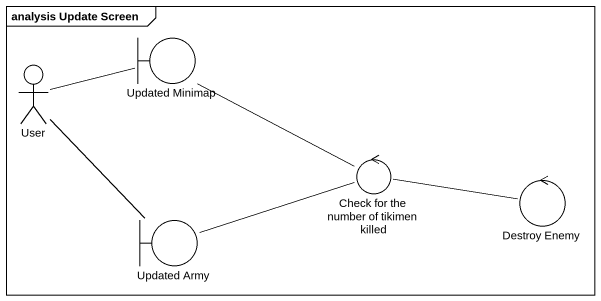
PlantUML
@startuml
mainframe analysis Update Screen
actor User
boundary "Updated Minimap" as Updated_Minimap
control "Check for the number of tikimen killed" as Check_for_the_number_of
control "Destroy Enemy" as Destroy_Enemy
boundary "Updated Army" as Updated_Army
User -right- Updated_Minimap
User -- Updated_Army
Check_for_the_number_of -up- Updated_Minimap
Check_for_the_number_of -right- Destroy_Enemy
Check_for_the_number_of -left- Updated_Army
@enduml
